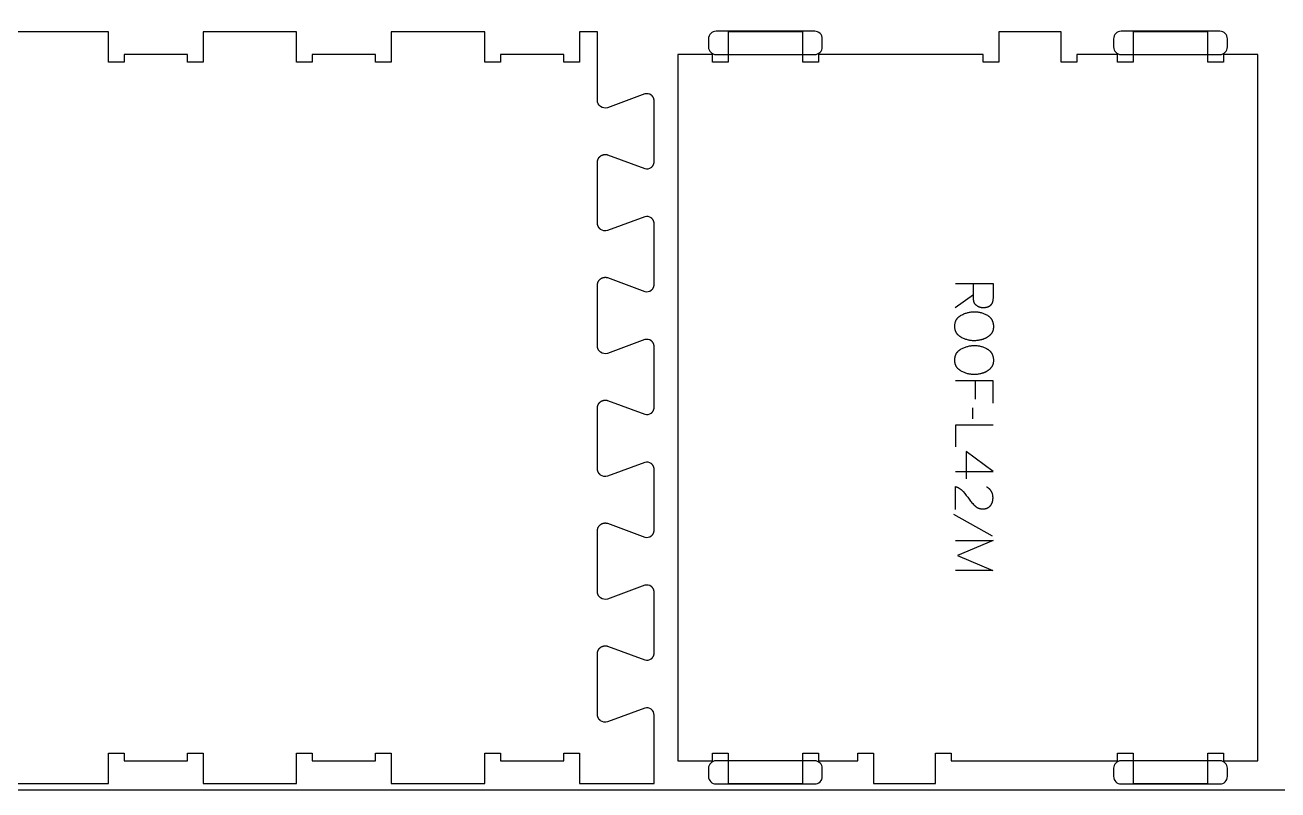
# Model space of a CAD drawing. Extents: x -7518 to -4335, y -84343 to -75479.
# Drawn here: x -5928 to -4929, y -78723 to -78113 of the extents above; entities that cross this region are included whole.
import ezdxf

# ---------------------------------------------------------------- set-up
doc = ezdxf.new("R2010")
doc.units = 0
for name, color, linetype in [('0_SHEET_SPRUCEPLY_2440X122', 1, 'CONTINUOUS'), ('1_ANYTOOL_1MMDEEP_LABELS_S', 2, 'CONTINUOUS'), ('4_ANYTOOL_CUTTHROUGH_OUTSI', 5, 'CONTINUOUS'), ('5_ANYTOOL_HALF_MILL_9MM_IN', 3, 'CONTINUOUS')]:
    doc.layers.add(name, color=color, linetype=linetype)

msp = doc.modelspace()

# ---------------------------------------------------------------- linework, layer by layer
at = {"layer": '0_SHEET_SPRUCEPLY_2440X122'}
msp.add_lwpolyline([(-7146.3, -77502.96), (-7146.3, -78722.96), (-4706.3, -78722.96), (-4706.3, -77502.96)], close=True, dxfattribs=at)
at = {"layer": '1_ANYTOOL_1MMDEEP_LABELS_S'}
for points in [[(-5185.91, -78318.99), (-5155.91, -78318.99), (-5155.91, -78330.34), (-5155.92, -78330.83), (-5155.95, -78331.31), (-5155.96, -78331.54), (-5155.98, -78331.77), (-5156.01, -78331.99), (-5156.04, -78332.21), (-5156.07, -78332.43), (-5156.11, -78332.64), (-5156.15, -78332.85), (-5156.19, -78333.05), (-5156.24, -78333.25), (-5156.29, -78333.45), (-5156.35, -78333.64), (-5156.4, -78333.83), (-5156.47, -78334.01), (-5156.53, -78334.2), (-5156.61, -78334.37), (-5156.68, -78334.55), (-5156.76, -78334.72), (-5156.84, -78334.88), (-5156.93, -78335.04), (-5157.02, -78335.2), (-5157.11, -78335.35), (-5157.21, -78335.5), (-5157.31, -78335.65), (-5157.42, -78335.79), (-5157.52, -78335.93), (-5157.64, -78336.06), (-5157.75, -78336.19), (-5157.88, -78336.32), (-5158, -78336.44), (-5158.13, -78336.56), (-5158.26, -78336.68), (-5158.4, -78336.79), (-5158.54, -78336.9), (-5158.68, -78337), (-5158.83, -78337.1), (-5158.98, -78337.19), (-5159.13, -78337.28), (-5159.29, -78337.37), (-5159.45, -78337.46), (-5159.62, -78337.54), (-5159.79, -78337.61), (-5159.97, -78337.68), (-5160.14, -78337.75), (-5160.33, -78337.82), (-5160.51, -78337.88), (-5160.7, -78337.93), (-5160.89, -78337.98), (-5161.09, -78338.03), (-5161.29, -78338.08), (-5161.5, -78338.12), (-5161.71, -78338.16), (-5161.92, -78338.19), (-5162.14, -78338.22), (-5162.36, -78338.24), (-5162.58, -78338.27), (-5162.81, -78338.28), (-5163.27, -78338.31), (-5163.76, -78338.31), (-5163.93, -78338.31), (-5164.11, -78338.31), (-5164.28, -78338.3), (-5164.46, -78338.29), (-5164.63, -78338.27), (-5164.8, -78338.25), (-5164.97, -78338.23), (-5165.14, -78338.2), (-5165.31, -78338.17), (-5165.48, -78338.14), (-5165.65, -78338.1), (-5165.81, -78338.06), (-5165.98, -78338.02), (-5166.14, -78337.97), (-5166.31, -78337.92), (-5166.47, -78337.87), (-5166.63, -78337.81), (-5166.79, -78337.75), (-5166.95, -78337.69), (-5167.11, -78337.62), (-5167.27, -78337.55), (-5167.42, -78337.47), (-5167.58, -78337.4), (-5167.74, -78337.31), (-5167.89, -78337.23), (-5168.04, -78337.14), (-5168.19, -78337.05), (-5168.35, -78336.95), (-5168.5, -78336.85), (-5168.65, -78336.75), (-5168.8, -78336.64), (-5168.94, -78336.54), (-5169.09, -78336.42), (-5169.23, -78336.31), (-5169.37, -78336.19), (-5169.5, -78336.07), (-5169.62, -78335.95), (-5169.75, -78335.83), (-5169.87, -78335.7), (-5169.98, -78335.57), (-5170.09, -78335.44), (-5170.19, -78335.3), (-5170.3, -78335.17), (-5170.39, -78335.03), (-5170.48, -78334.89), (-5170.57, -78334.75), (-5170.65, -78334.6), (-5170.73, -78334.45), (-5170.81, -78334.3), (-5170.88, -78334.15), (-5170.94, -78333.99), (-5171, -78333.83), (-5171.06, -78333.67), (-5171.11, -78333.51), (-5171.16, -78333.35), (-5171.2, -78333.18), (-5171.24, -78333.01), (-5171.27, -78332.84), (-5171.3, -78332.66), (-5171.33, -78332.49), (-5171.35, -78332.31), (-5171.37, -78332.13), (-5171.38, -78331.94), (-5171.45, -78330.02), (-5171.47, -78327.99), (-5171.47, -78319.03)], [(-5171.47, -78327.99), (-5185.96, -78338.44)], [(-5155.91, -78414.26), (-5155.91, -78396.6), (-5185.91, -78396.6)], [(-5169.89, -78411.09), (-5169.89, -78396.6)], [(-5172.03, -78426.9), (-5172.11, -78418.11)], [(-5155.91, -78432.04), (-5185.91, -78432.04), (-5185.91, -78449.14)], [(-5185.91, -78468.99), (-5155.87, -78469.03), (-5177.26, -78453)], [(-5177.26, -78453), (-5177.26, -78474.77)], [(-5185.87, -78499.2), (-5185.83, -78480.9), (-5185.37, -78481.05), (-5185.15, -78481.12), (-5184.93, -78481.21), (-5184.71, -78481.29), (-5184.49, -78481.38), (-5184.27, -78481.47), (-5184.06, -78481.57), (-5183.85, -78481.67), (-5183.64, -78481.77), (-5183.44, -78481.88), (-5183.24, -78481.99), (-5183.04, -78482.11), (-5182.84, -78482.22), (-5182.64, -78482.34), (-5182.45, -78482.47), (-5182.26, -78482.6), (-5182.07, -78482.73), (-5181.88, -78482.86), (-5181.7, -78483), (-5181.52, -78483.15), (-5181.34, -78483.29), (-5181.16, -78483.44), (-5180.99, -78483.6), (-5180.82, -78483.75), (-5180.65, -78483.91), (-5180.48, -78484.08), (-5180.31, -78484.24), (-5180.15, -78484.42), (-5179.99, -78484.59), (-5179.68, -78484.95), (-5178.46, -78486.43), (-5177.27, -78487.92), (-5176.11, -78489.43), (-5174.99, -78490.95), (-5174.42, -78491.7), (-5173.86, -78492.44), (-5173.28, -78493.15), (-5172.69, -78493.84), (-5172.1, -78494.5), (-5171.5, -78495.15), (-5170.89, -78495.77), (-5170.27, -78496.37), (-5170.12, -78496.52), (-5169.96, -78496.66), (-5169.8, -78496.79), (-5169.63, -78496.92), (-5169.47, -78497.05), (-5169.3, -78497.17), (-5169.13, -78497.29), (-5168.96, -78497.4), (-5168.78, -78497.51), (-5168.61, -78497.61), (-5168.43, -78497.71), (-5168.24, -78497.81), (-5168.06, -78497.9), (-5167.88, -78497.98), (-5167.69, -78498.06), (-5167.5, -78498.14), (-5167.3, -78498.21), (-5167.11, -78498.28), (-5166.91, -78498.34), (-5166.71, -78498.4), (-5166.51, -78498.45), (-5166.31, -78498.5), (-5166.1, -78498.54), (-5165.89, -78498.58), (-5165.68, -78498.62), (-5165.47, -78498.65), (-5165.25, -78498.67), (-5165.04, -78498.69), (-5164.82, -78498.71), (-5164.59, -78498.72), (-5164.37, -78498.73), (-5164.14, -78498.73), (-5163.89, -78498.73), (-5163.65, -78498.72), (-5163.4, -78498.71), (-5163.17, -78498.69), (-5162.93, -78498.67), (-5162.7, -78498.64), (-5162.47, -78498.61), (-5162.25, -78498.57), (-5162.03, -78498.53), (-5161.81, -78498.48), (-5161.6, -78498.43), (-5161.39, -78498.37), (-5161.19, -78498.31), (-5160.99, -78498.24), (-5160.79, -78498.17), (-5160.6, -78498.1), (-5160.41, -78498.01), (-5160.22, -78497.93), (-5160.04, -78497.84), (-5159.86, -78497.74), (-5159.69, -78497.64), (-5159.52, -78497.53), (-5159.35, -78497.42), (-5159.19, -78497.31), (-5159.03, -78497.18), (-5158.87, -78497.06), (-5158.72, -78496.93), (-5158.57, -78496.79), (-5158.43, -78496.65), (-5158.28, -78496.51), (-5158.15, -78496.36), (-5158.01, -78496.2), (-5157.89, -78496.04), (-5157.76, -78495.88), (-5157.64, -78495.71), (-5157.52, -78495.55), (-5157.41, -78495.38), (-5157.3, -78495.2), (-5157.2, -78495.03), (-5157.1, -78494.85), (-5157, -78494.67), (-5156.91, -78494.49), (-5156.82, -78494.3), (-5156.73, -78494.12), (-5156.65, -78493.93), (-5156.58, -78493.73), (-5156.51, -78493.54), (-5156.44, -78493.34), (-5156.38, -78493.14), (-5156.32, -78492.93), (-5156.26, -78492.73), (-5156.21, -78492.52), (-5156.16, -78492.31), (-5156.12, -78492.09), (-5156.08, -78491.88), (-5156.05, -78491.66), (-5156.02, -78491.44), (-5155.99, -78491.21), (-5155.97, -78490.99), (-5155.95, -78490.76), (-5155.93, -78490.53), (-5155.92, -78490.29), (-5155.91, -78489.81), (-5155.92, -78489.45), (-5155.93, -78489.09), (-5155.96, -78488.73), (-5155.99, -78488.39), (-5156.04, -78488.05), (-5156.09, -78487.71), (-5156.16, -78487.39), (-5156.23, -78487.07), (-5156.32, -78486.75), (-5156.36, -78486.6), (-5156.41, -78486.44), (-5156.46, -78486.29), (-5156.52, -78486.14), (-5156.57, -78485.99), (-5156.63, -78485.85), (-5156.69, -78485.7), (-5156.76, -78485.56), (-5156.82, -78485.42), (-5156.89, -78485.28), (-5156.96, -78485.14), (-5157.04, -78485), (-5157.11, -78484.87), (-5157.19, -78484.74), (-5157.27, -78484.6), (-5157.35, -78484.47), (-5157.44, -78484.34), (-5157.53, -78484.22), (-5157.62, -78484.09), (-5157.71, -78483.97), (-5157.81, -78483.85), (-5157.91, -78483.73), (-5158.01, -78483.61), (-5158.11, -78483.49), (-5158.22, -78483.38), (-5158.33, -78483.26), (-5158.44, -78483.15), (-5158.55, -78483.04), (-5158.66, -78482.93), (-5158.78, -78482.82), (-5158.9, -78482.72), (-5159.03, -78482.61), (-5159.28, -78482.41), (-5159.55, -78482.21), (-5159.82, -78482.02), (-5160.1, -78481.84), (-5160.4, -78481.66), (-5160.7, -78481.49), (-5161.01, -78481.33)], [(-5156.39, -78520.41), (-5187.16, -78503.23)], [(-5185.91, -78523.84), (-5155.91, -78523.84), (-5184.29, -78535.84), (-5156.04, -78547.84), (-5185.91, -78547.84)]]:
    msp.add_lwpolyline(points, dxfattribs=at)
for points in [[(-5155.57, -78353.44), (-5155.58, -78353.81), (-5155.59, -78354.18), (-5155.62, -78354.54), (-5155.66, -78354.89), (-5155.69, -78355.06), (-5155.72, -78355.23), (-5155.75, -78355.4), (-5155.78, -78355.57), (-5155.82, -78355.73), (-5155.85, -78355.9), (-5155.9, -78356.06), (-5155.94, -78356.22), (-5155.99, -78356.38), (-5156.04, -78356.53), (-5156.09, -78356.69), (-5156.15, -78356.84), (-5156.21, -78356.99), (-5156.27, -78357.14), (-5156.34, -78357.29), (-5156.4, -78357.44), (-5156.47, -78357.58), (-5156.55, -78357.72), (-5156.62, -78357.86), (-5156.7, -78358), (-5156.79, -78358.14), (-5156.87, -78358.28), (-5156.96, -78358.41), (-5157.05, -78358.54), (-5157.24, -78358.8), (-5157.43, -78359.06), (-5157.63, -78359.3), (-5157.84, -78359.55), (-5158.05, -78359.78), (-5158.27, -78360.01), (-5158.5, -78360.24), (-5158.73, -78360.45), (-5158.96, -78360.67), (-5159.21, -78360.87), (-5159.46, -78361.08), (-5159.71, -78361.27), (-5159.98, -78361.46), (-5160.24, -78361.64), (-5160.52, -78361.82), (-5160.8, -78361.99), (-5161.09, -78362.16), (-5161.38, -78362.32), (-5161.67, -78362.47), (-5161.97, -78362.62), (-5162.27, -78362.77), (-5162.57, -78362.9), (-5162.88, -78363.03), (-5163.19, -78363.16), (-5163.5, -78363.28), (-5163.82, -78363.4), (-5164.15, -78363.5), (-5164.47, -78363.61), (-5164.8, -78363.71), (-5165.14, -78363.8), (-5165.47, -78363.88), (-5165.81, -78363.96), (-5166.5, -78364.11), (-5167.17, -78364.24), (-5167.84, -78364.34), (-5168.5, -78364.43), (-5169.16, -78364.5), (-5169.81, -78364.55), (-5170.45, -78364.58), (-5171.09, -78364.59), (-5171.72, -78364.57), (-5172.36, -78364.54), (-5173, -78364.49), (-5173.64, -78364.41), (-5174.27, -78364.32), (-5174.91, -78364.2), (-5175.55, -78364.06), (-5176.19, -78363.89), (-5176.82, -78363.71), (-5177.46, -78363.51), (-5178.1, -78363.28), (-5178.74, -78363.03), (-5179.37, -78362.76), (-5180.01, -78362.47), (-5180.65, -78362.16), (-5181.29, -78361.82), (-5181.6, -78361.65), (-5181.9, -78361.46), (-5182.2, -78361.27), (-5182.48, -78361.08), (-5182.76, -78360.88), (-5183.02, -78360.67), (-5183.27, -78360.46), (-5183.52, -78360.24), (-5183.64, -78360.13), (-5183.75, -78360.01), (-5183.86, -78359.9), (-5183.98, -78359.78), (-5184.08, -78359.66), (-5184.19, -78359.54), (-5184.29, -78359.42), (-5184.39, -78359.3), (-5184.49, -78359.17), (-5184.59, -78359.05), (-5184.68, -78358.92), (-5184.77, -78358.79), (-5184.86, -78358.66), (-5184.95, -78358.53), (-5185.03, -78358.39), (-5185.11, -78358.26), (-5185.19, -78358.12), (-5185.27, -78357.98), (-5185.34, -78357.84), (-5185.41, -78357.7), (-5185.48, -78357.56), (-5185.54, -78357.41), (-5185.61, -78357.27), (-5185.67, -78357.12), (-5185.73, -78356.97), (-5185.78, -78356.82), (-5185.84, -78356.67), (-5185.89, -78356.51), (-5185.98, -78356.2), (-5186.07, -78355.88), (-5186.14, -78355.55), (-5186.21, -78355.22), (-5186.26, -78354.88), (-5186.31, -78354.54), (-5186.34, -78354.19), (-5186.37, -78353.83), (-5186.38, -78353.47), (-5186.39, -78353.1), (-5186.38, -78352.72), (-5186.37, -78352.34), (-5186.34, -78351.97), (-5186.3, -78351.61), (-5186.26, -78351.25), (-5186.2, -78350.91), (-5186.14, -78350.56), (-5186.06, -78350.23), (-5185.98, -78349.9), (-5185.88, -78349.58), (-5185.83, -78349.42), (-5185.77, -78349.26), (-5185.72, -78349.1), (-5185.66, -78348.95), (-5185.59, -78348.8), (-5185.53, -78348.65), (-5185.46, -78348.5), (-5185.39, -78348.35), (-5185.32, -78348.21), (-5185.25, -78348.06), (-5185.17, -78347.92), (-5185.09, -78347.78), (-5185.01, -78347.64), (-5184.92, -78347.5), (-5184.84, -78347.37), (-5184.75, -78347.23), (-5184.65, -78347.1), (-5184.56, -78346.97), (-5184.46, -78346.84), (-5184.36, -78346.72), (-5184.26, -78346.59), (-5184.15, -78346.47), (-5184.05, -78346.34), (-5183.93, -78346.22), (-5183.82, -78346.11), (-5183.71, -78345.99), (-5183.59, -78345.87), (-5183.47, -78345.76), (-5183.35, -78345.65), (-5183.22, -78345.54), (-5182.96, -78345.32), (-5182.69, -78345.11), (-5182.42, -78344.91), (-5182.13, -78344.71), (-5181.83, -78344.52), (-5181.52, -78344.34), (-5181.2, -78344.16), (-5180.55, -78343.83), (-5179.9, -78343.52), (-5179.25, -78343.22), (-5178.6, -78342.95), (-5177.95, -78342.71), (-5177.3, -78342.48), (-5176.65, -78342.27), (-5176, -78342.09), (-5175.35, -78341.93), (-5174.7, -78341.79), (-5174.05, -78341.67), (-5173.4, -78341.57), (-5172.75, -78341.5), (-5172.09, -78341.44), (-5171.44, -78341.41), (-5170.79, -78341.4), (-5170.09, -78341.41), (-5169.4, -78341.44), (-5168.72, -78341.5), (-5168.05, -78341.58), (-5167.38, -78341.68), (-5166.71, -78341.81), (-5166.05, -78341.95), (-5165.4, -78342.12), (-5164.76, -78342.31), (-5164.11, -78342.53), (-5163.48, -78342.77), (-5162.85, -78343.03), (-5162.23, -78343.31), (-5161.61, -78343.61), (-5161, -78343.94), (-5160.39, -78344.29), (-5160.1, -78344.48), (-5159.81, -78344.67), (-5159.53, -78344.86), (-5159.26, -78345.07), (-5159, -78345.28), (-5158.75, -78345.5), (-5158.51, -78345.72), (-5158.28, -78345.95), (-5158.17, -78346.07), (-5158.06, -78346.19), (-5157.96, -78346.31), (-5157.85, -78346.43), (-5157.75, -78346.55), (-5157.65, -78346.68), (-5157.55, -78346.81), (-5157.46, -78346.94), (-5157.36, -78347.07), (-5157.27, -78347.2), (-5157.18, -78347.33), (-5157.1, -78347.47), (-5157.01, -78347.6), (-5156.93, -78347.74), (-5156.85, -78347.88), (-5156.78, -78348.03), (-5156.7, -78348.17), (-5156.63, -78348.32), (-5156.49, -78348.61), (-5156.37, -78348.91), (-5156.25, -78349.22), (-5156.14, -78349.54), (-5156.04, -78349.86), (-5155.95, -78350.19), (-5155.87, -78350.52), (-5155.8, -78350.87), (-5155.74, -78351.21), (-5155.69, -78351.57), (-5155.65, -78351.93), (-5155.61, -78352.3), (-5155.59, -78352.67), (-5155.58, -78353.05)], [(-5155.57, -78380.4), (-5155.58, -78380.77), (-5155.59, -78381.14), (-5155.62, -78381.49), (-5155.66, -78381.84), (-5155.69, -78382.02), (-5155.72, -78382.19), (-5155.75, -78382.36), (-5155.78, -78382.52), (-5155.82, -78382.69), (-5155.85, -78382.85), (-5155.9, -78383.01), (-5155.94, -78383.17), (-5155.99, -78383.33), (-5156.04, -78383.49), (-5156.09, -78383.64), (-5156.15, -78383.8), (-5156.21, -78383.95), (-5156.27, -78384.1), (-5156.34, -78384.25), (-5156.4, -78384.39), (-5156.47, -78384.54), (-5156.55, -78384.68), (-5156.62, -78384.82), (-5156.7, -78384.96), (-5156.79, -78385.1), (-5156.87, -78385.23), (-5156.96, -78385.37), (-5157.05, -78385.5), (-5157.24, -78385.76), (-5157.43, -78386.01), (-5157.63, -78386.26), (-5157.84, -78386.5), (-5158.05, -78386.74), (-5158.27, -78386.97), (-5158.5, -78387.19), (-5158.73, -78387.41), (-5158.96, -78387.62), (-5159.21, -78387.83), (-5159.46, -78388.03), (-5159.71, -78388.23), (-5159.98, -78388.42), (-5160.24, -78388.6), (-5160.52, -78388.78), (-5160.8, -78388.95), (-5161.09, -78389.12), (-5161.38, -78389.28), (-5161.67, -78389.43), (-5161.97, -78389.58), (-5162.27, -78389.72), (-5162.57, -78389.86), (-5162.88, -78389.99), (-5163.19, -78390.12), (-5163.5, -78390.24), (-5163.82, -78390.35), (-5164.15, -78390.46), (-5164.47, -78390.56), (-5164.8, -78390.66), (-5165.14, -78390.75), (-5165.47, -78390.84), (-5165.81, -78390.92), (-5166.5, -78391.07), (-5167.17, -78391.19), (-5167.84, -78391.3), (-5168.5, -78391.39), (-5169.16, -78391.46), (-5169.81, -78391.5), (-5170.45, -78391.53), (-5171.09, -78391.54), (-5171.72, -78391.53), (-5172.36, -78391.5), (-5173, -78391.45), (-5173.64, -78391.37), (-5174.27, -78391.27), (-5174.91, -78391.15), (-5175.55, -78391.01), (-5176.19, -78390.85), (-5176.82, -78390.67), (-5177.46, -78390.46), (-5178.1, -78390.24), (-5178.74, -78389.99), (-5179.37, -78389.72), (-5180.01, -78389.43), (-5180.65, -78389.11), (-5181.29, -78388.78), (-5181.6, -78388.6), (-5181.9, -78388.42), (-5182.2, -78388.23), (-5182.48, -78388.04), (-5182.76, -78387.84), (-5183.02, -78387.63), (-5183.27, -78387.42), (-5183.52, -78387.2), (-5183.64, -78387.08), (-5183.75, -78386.97), (-5183.86, -78386.86), (-5183.98, -78386.74), (-5184.08, -78386.62), (-5184.19, -78386.5), (-5184.29, -78386.38), (-5184.39, -78386.26), (-5184.49, -78386.13), (-5184.59, -78386.01), (-5184.68, -78385.88), (-5184.77, -78385.75), (-5184.86, -78385.62), (-5184.95, -78385.49), (-5185.03, -78385.35), (-5185.11, -78385.22), (-5185.19, -78385.08), (-5185.27, -78384.94), (-5185.34, -78384.8), (-5185.41, -78384.66), (-5185.48, -78384.51), (-5185.54, -78384.37), (-5185.61, -78384.22), (-5185.67, -78384.08), (-5185.73, -78383.93), (-5185.78, -78383.77), (-5185.84, -78383.62), (-5185.89, -78383.47), (-5185.98, -78383.16), (-5186.07, -78382.84), (-5186.14, -78382.51), (-5186.21, -78382.18), (-5186.26, -78381.84), (-5186.31, -78381.5), (-5186.34, -78381.15), (-5186.37, -78380.79), (-5186.38, -78380.43), (-5186.39, -78380.06), (-5186.38, -78379.67), (-5186.37, -78379.3), (-5186.34, -78378.93), (-5186.3, -78378.57), (-5186.26, -78378.21), (-5186.2, -78377.86), (-5186.14, -78377.52), (-5186.06, -78377.18), (-5185.98, -78376.85), (-5185.88, -78376.53), (-5185.83, -78376.37), (-5185.77, -78376.22), (-5185.72, -78376.06), (-5185.66, -78375.91), (-5185.59, -78375.76), (-5185.53, -78375.6), (-5185.46, -78375.46), (-5185.39, -78375.31), (-5185.32, -78375.16), (-5185.25, -78375.02), (-5185.17, -78374.88), (-5185.09, -78374.74), (-5185.01, -78374.6), (-5184.92, -78374.46), (-5184.84, -78374.33), (-5184.75, -78374.19), (-5184.65, -78374.06), (-5184.56, -78373.93), (-5184.46, -78373.8), (-5184.36, -78373.67), (-5184.26, -78373.55), (-5184.15, -78373.42), (-5184.05, -78373.3), (-5183.93, -78373.18), (-5183.82, -78373.06), (-5183.71, -78372.95), (-5183.59, -78372.83), (-5183.47, -78372.72), (-5183.35, -78372.6), (-5183.22, -78372.49), (-5182.96, -78372.28), (-5182.69, -78372.07), (-5182.42, -78371.87), (-5182.13, -78371.67), (-5181.83, -78371.48), (-5181.52, -78371.3), (-5181.2, -78371.12), (-5180.55, -78370.79), (-5179.9, -78370.47), (-5179.25, -78370.18), (-5178.6, -78369.91), (-5177.95, -78369.66), (-5177.3, -78369.44), (-5176.65, -78369.23), (-5176, -78369.05), (-5175.35, -78368.89), (-5174.7, -78368.75), (-5174.05, -78368.63), (-5173.4, -78368.53), (-5172.75, -78368.45), (-5172.09, -78368.4), (-5171.44, -78368.37), (-5170.79, -78368.36), (-5170.09, -78368.37), (-5169.4, -78368.4), (-5168.72, -78368.46), (-5168.05, -78368.54), (-5167.38, -78368.64), (-5166.71, -78368.76), (-5166.05, -78368.91), (-5165.4, -78369.08), (-5164.76, -78369.27), (-5164.11, -78369.49), (-5163.48, -78369.72), (-5162.85, -78369.98), (-5162.23, -78370.27), (-5161.61, -78370.57), (-5161, -78370.9), (-5160.39, -78371.25), (-5160.1, -78371.43), (-5159.81, -78371.62), (-5159.53, -78371.82), (-5159.26, -78372.03), (-5159, -78372.24), (-5158.75, -78372.45), (-5158.51, -78372.68), (-5158.28, -78372.91), (-5158.17, -78373.02), (-5158.06, -78373.14), (-5157.96, -78373.26), (-5157.85, -78373.39), (-5157.75, -78373.51), (-5157.65, -78373.64), (-5157.55, -78373.76), (-5157.46, -78373.89), (-5157.36, -78374.02), (-5157.27, -78374.16), (-5157.18, -78374.29), (-5157.1, -78374.42), (-5157.01, -78374.56), (-5156.93, -78374.7), (-5156.85, -78374.84), (-5156.78, -78374.98), (-5156.7, -78375.13), (-5156.63, -78375.27), (-5156.49, -78375.57), (-5156.37, -78375.87), (-5156.25, -78376.18), (-5156.14, -78376.5), (-5156.04, -78376.82), (-5155.95, -78377.15), (-5155.87, -78377.48), (-5155.8, -78377.82), (-5155.74, -78378.17), (-5155.69, -78378.53), (-5155.65, -78378.89), (-5155.61, -78379.26), (-5155.59, -78379.63), (-5155.58, -78380.01)]]:
    msp.add_lwpolyline(points, close=True, dxfattribs=at)
at = {"layer": '4_ANYTOOL_CUTTHROUGH_OUTSI', "color": 5}
msp.add_lwpolyline([(-5935.73, -78717.71), (-5861.23, -78717.71), (-5861.23, -78693.71), (-5848.73, -78693.71), (-5848.73, -78699.71), (-5798.23, -78699.71), (-5798.23, -78693.71), (-5785.73, -78693.71), (-5785.73, -78717.71), (-5711.23, -78717.71), (-5711.23, -78693.71), (-5698.73, -78693.71), (-5698.73, -78699.71), (-5648.23, -78699.71), (-5648.23, -78693.71), (-5635.73, -78693.71), (-5635.73, -78717.71), (-5561.23, -78717.71), (-5561.23, -78717.71), (-5561.23, -78693.71), (-5548.73, -78693.71), (-5548.73, -78699.71), (-5498.23, -78699.71), (-5498.23, -78693.71), (-5485.73, -78693.71), (-5485.73, -78693.96), (-5485.73, -78717.71), (-5426.12, -78717.71), (-5426.12, -78663.21), (-5426.12, -78663.21, 0.237079), (-5428.44, -78658.6, 0.236725), (-5433.52, -78657.7), (-5463.28, -78668.7), (-5463.29, -78668.7), (-5463.3, -78668.7), (-5463.3, -78668.7, -0.237079), (-5468.83, -78667.73), (-5468.96, -78667.62), (-5469.1, -78667.51), (-5469.24, -78667.4), (-5469.37, -78667.28), (-5469.5, -78667.15), (-5469.63, -78667.02), (-5469.75, -78666.89), (-5469.87, -78666.75), (-5469.98, -78666.61), (-5470.1, -78666.46), (-5470.2, -78666.32), (-5470.31, -78666.16), (-5470.41, -78666.01), (-5470.5, -78665.85), (-5470.59, -78665.69), (-5470.68, -78665.52), (-5470.76, -78665.36), (-5470.84, -78665.19), (-5470.91, -78665.02), (-5470.97, -78664.84), (-5471.03, -78664.67), (-5471.09, -78664.49), (-5471.14, -78664.32), (-5471.18, -78664.14), (-5471.22, -78663.96), (-5471.25, -78663.78), (-5471.28, -78663.6), (-5471.3, -78663.43), (-5471.32, -78663.25), (-5471.33, -78663.07), (-5471.34, -78662.89), (-5471.34, -78662.72), (-5471.34, -78614.21), (-5471.34, -78614.03), (-5471.33, -78613.86), (-5471.32, -78613.68), (-5471.3, -78613.5), (-5471.28, -78613.32), (-5471.25, -78613.15), (-5471.22, -78612.97), (-5471.18, -78612.79), (-5471.14, -78612.61), (-5471.09, -78612.43), (-5471.03, -78612.26), (-5470.97, -78612.08), (-5470.91, -78611.91), (-5470.84, -78611.74), (-5470.76, -78611.57), (-5470.68, -78611.4), (-5470.59, -78611.24), (-5470.5, -78611.08), (-5470.41, -78610.92), (-5470.31, -78610.76), (-5470.2, -78610.61), (-5470.1, -78610.46), (-5469.98, -78610.32), (-5469.87, -78610.18), (-5469.75, -78610.04), (-5469.63, -78609.91), (-5469.5, -78609.78), (-5469.37, -78609.65), (-5469.24, -78609.53), (-5469.1, -78609.42), (-5468.96, -78609.3), (-5468.82, -78609.2), (-5468.68, -78609.09), (-5468.54, -78608.99), (-5468.39, -78608.9), (-5468.23, -78608.81), (-5468.08, -78608.72), (-5467.92, -78608.63), (-5467.75, -78608.55), (-5467.59, -78608.48), (-5467.42, -78608.41), (-5467.25, -78608.34), (-5467.07, -78608.28), (-5466.9, -78608.23), (-5466.72, -78608.18), (-5466.54, -78608.13), (-5466.36, -78608.09), (-5466.18, -78608.06), (-5465.99, -78608.03), (-5465.81, -78608), (-5465.63, -78607.98), (-5465.44, -78607.97), (-5465.26, -78607.96), (-5465.07, -78607.96), (-5464.89, -78607.96), (-5464.71, -78607.97), (-5464.53, -78607.99), (-5464.35, -78608.01), (-5464.17, -78608.03), (-5463.99, -78608.06), (-5463.81, -78608.09), (-5463.64, -78608.13), (-5463.47, -78608.18), (-5463.3, -78608.22), (-5463.29, -78608.23), (-5463.28, -78608.23), (-5433.52, -78619.23), (-5433.52, -78619.23, 0.236725), (-5428.44, -78618.33), (-5428.31, -78618.23), (-5428.18, -78618.13), (-5428.06, -78618.02), (-5427.94, -78617.91), (-5427.82, -78617.8), (-5427.7, -78617.68), (-5427.59, -78617.55), (-5427.48, -78617.43), (-5427.37, -78617.3), (-5427.27, -78617.16), (-5427.17, -78617.03), (-5427.07, -78616.89), (-5426.98, -78616.74), (-5426.89, -78616.6), (-5426.81, -78616.45), (-5426.73, -78616.3), (-5426.66, -78616.15), (-5426.59, -78615.99), (-5426.52, -78615.83), (-5426.46, -78615.67), (-5426.41, -78615.51), (-5426.36, -78615.35), (-5426.31, -78615.19), (-5426.27, -78615.03), (-5426.24, -78614.86), (-5426.2, -78614.7), (-5426.18, -78614.53), (-5426.16, -78614.37), (-5426.14, -78614.21), (-5426.13, -78614.04), (-5426.12, -78613.88), (-5426.12, -78613.72), (-5426.12, -78565.21), (-5426.12, -78565.05), (-5426.13, -78564.89), (-5426.14, -78564.72), (-5426.16, -78564.56), (-5426.18, -78564.39), (-5426.2, -78564.23), (-5426.23, -78564.07), (-5426.27, -78563.9), (-5426.31, -78563.74), (-5426.36, -78563.58), (-5426.41, -78563.42), (-5426.46, -78563.25), (-5426.52, -78563.1), (-5426.59, -78562.94), (-5426.66, -78562.78), (-5426.73, -78562.63), (-5426.81, -78562.48), (-5426.89, -78562.33), (-5426.98, -78562.18), (-5427.07, -78562.04), (-5427.17, -78561.9), (-5427.27, -78561.76), (-5427.37, -78561.63), (-5427.48, -78561.5), (-5427.59, -78561.37), (-5427.7, -78561.25), (-5427.82, -78561.13), (-5427.94, -78561.02), (-5428.06, -78560.91), (-5428.18, -78560.8), (-5428.31, -78560.7), (-5428.44, -78560.6, 0.236725), (-5433.51, -78559.7), (-5463.28, -78570.7), (-5463.29, -78570.7), (-5463.3, -78570.7), (-5463.3, -78570.7, -0.237079), (-5468.82, -78569.73), (-5468.96, -78569.62), (-5469.1, -78569.51), (-5469.24, -78569.4), (-5469.37, -78569.28), (-5469.5, -78569.15), (-5469.63, -78569.02), (-5469.75, -78568.89), (-5469.87, -78568.75), (-5469.98, -78568.61), (-5470.1, -78568.46), (-5470.2, -78568.32), (-5470.31, -78568.16), (-5470.41, -78568.01), (-5470.5, -78567.85), (-5470.59, -78567.69), (-5470.68, -78567.52), (-5470.76, -78567.36), (-5470.84, -78567.19), (-5470.91, -78567.02), (-5470.97, -78566.84), (-5471.03, -78566.67), (-5471.09, -78566.49), (-5471.14, -78566.32), (-5471.18, -78566.14), (-5471.22, -78565.96), (-5471.25, -78565.78), (-5471.28, -78565.6), (-5471.3, -78565.43), (-5471.32, -78565.25), (-5471.33, -78565.07), (-5471.34, -78564.89), (-5471.34, -78564.72), (-5471.34, -78516.21), (-5471.34, -78516.03), (-5471.33, -78515.86), (-5471.32, -78515.68), (-5471.3, -78515.5), (-5471.28, -78515.32), (-5471.25, -78515.15), (-5471.22, -78514.97), (-5471.18, -78514.79), (-5471.14, -78514.61), (-5471.09, -78514.43), (-5471.03, -78514.26), (-5470.97, -78514.08), (-5470.91, -78513.91), (-5470.83, -78513.74), (-5470.76, -78513.57), (-5470.68, -78513.4), (-5470.59, -78513.24), (-5470.5, -78513.08), (-5470.41, -78512.92), (-5470.31, -78512.76), (-5470.2, -78512.61), (-5470.1, -78512.46), (-5469.98, -78512.32), (-5469.87, -78512.18), (-5469.75, -78512.04), (-5469.62, -78511.91), (-5469.5, -78511.78), (-5469.37, -78511.65), (-5469.24, -78511.53), (-5469.1, -78511.42), (-5468.96, -78511.3), (-5468.82, -78511.2), (-5468.68, -78511.09), (-5468.54, -78510.99), (-5468.39, -78510.9), (-5468.23, -78510.81), (-5468.07, -78510.72), (-5467.91, -78510.63), (-5467.75, -78510.55), (-5467.59, -78510.48), (-5467.42, -78510.41), (-5467.25, -78510.34), (-5467.07, -78510.28), (-5466.9, -78510.23), (-5466.72, -78510.18), (-5466.54, -78510.13), (-5466.36, -78510.09), (-5466.18, -78510.06), (-5465.99, -78510.03), (-5465.81, -78510), (-5465.63, -78509.98), (-5465.44, -78509.97), (-5465.26, -78509.96), (-5465.07, -78509.96), (-5464.89, -78509.96), (-5464.71, -78509.97), (-5464.53, -78509.99), (-5464.34, -78510.01), (-5464.17, -78510.03), (-5463.99, -78510.06), (-5463.81, -78510.09), (-5463.64, -78510.13), (-5463.47, -78510.18), (-5463.3, -78510.22), (-5463.29, -78510.23), (-5463.28, -78510.23), (-5433.51, -78521.23), (-5433.51, -78521.23, 0.236725), (-5428.44, -78520.33), (-5428.31, -78520.23), (-5428.18, -78520.13), (-5428.06, -78520.02), (-5427.94, -78519.91), (-5427.82, -78519.8), (-5427.7, -78519.68), (-5427.59, -78519.55), (-5427.48, -78519.43), (-5427.37, -78519.3), (-5427.27, -78519.16), (-5427.17, -78519.03), (-5427.07, -78518.89), (-5426.98, -78518.74), (-5426.89, -78518.6), (-5426.81, -78518.45), (-5426.73, -78518.3), (-5426.66, -78518.15), (-5426.59, -78517.99), (-5426.52, -78517.83), (-5426.46, -78517.67), (-5426.41, -78517.51), (-5426.36, -78517.35), (-5426.31, -78517.19), (-5426.27, -78517.03), (-5426.23, -78516.86), (-5426.2, -78516.7), (-5426.18, -78516.53), (-5426.16, -78516.37), (-5426.14, -78516.21), (-5426.13, -78516.04), (-5426.12, -78515.88), (-5426.12, -78515.72), (-5426.12, -78467.21), (-5426.12, -78467.05), (-5426.13, -78466.89), (-5426.14, -78466.72), (-5426.16, -78466.56), (-5426.18, -78466.39), (-5426.2, -78466.23), (-5426.23, -78466.07), (-5426.27, -78465.9), (-5426.31, -78465.74), (-5426.36, -78465.58), (-5426.41, -78465.42), (-5426.46, -78465.25), (-5426.52, -78465.1), (-5426.59, -78464.94), (-5426.66, -78464.78), (-5426.73, -78464.63), (-5426.81, -78464.48), (-5426.89, -78464.33), (-5426.98, -78464.18), (-5427.07, -78464.04), (-5427.17, -78463.9), (-5427.27, -78463.76), (-5427.37, -78463.63), (-5427.48, -78463.5), (-5427.59, -78463.37), (-5427.7, -78463.25), (-5427.82, -78463.13), (-5427.94, -78463.02), (-5428.06, -78462.91), (-5428.18, -78462.8), (-5428.31, -78462.7), (-5428.44, -78462.6, 0.236725), (-5433.51, -78461.7), (-5463.28, -78472.7), (-5463.29, -78472.7), (-5463.3, -78472.7), (-5463.3, -78472.7, -0.237079), (-5468.82, -78471.73), (-5468.96, -78471.62), (-5469.1, -78471.51), (-5469.24, -78471.4), (-5469.37, -78471.28), (-5469.5, -78471.15), (-5469.62, -78471.02), (-5469.75, -78470.89), (-5469.87, -78470.75), (-5469.98, -78470.61), (-5470.1, -78470.46), (-5470.2, -78470.32), (-5470.31, -78470.16), (-5470.41, -78470.01), (-5470.5, -78469.85), (-5470.59, -78469.69), (-5470.68, -78469.52), (-5470.76, -78469.36), (-5470.83, -78469.19), (-5470.91, -78469.02), (-5470.97, -78468.84), (-5471.03, -78468.67), (-5471.09, -78468.49), (-5471.14, -78468.32), (-5471.18, -78468.14), (-5471.22, -78467.96), (-5471.25, -78467.78), (-5471.28, -78467.6), (-5471.3, -78467.43), (-5471.32, -78467.25), (-5471.33, -78467.07), (-5471.34, -78466.89), (-5471.34, -78466.72), (-5471.34, -78418.21), (-5471.34, -78418.03), (-5471.33, -78417.86), (-5471.32, -78417.68), (-5471.3, -78417.5), (-5471.28, -78417.32), (-5471.25, -78417.15), (-5471.22, -78416.97), (-5471.18, -78416.79), (-5471.13, -78416.61), (-5471.09, -78416.43), (-5471.03, -78416.26), (-5470.97, -78416.08), (-5470.9, -78415.91), (-5470.83, -78415.74), (-5470.76, -78415.57), (-5470.68, -78415.41), (-5470.59, -78415.24), (-5470.5, -78415.08), (-5470.41, -78414.92), (-5470.31, -78414.76), (-5470.2, -78414.61), (-5470.1, -78414.46), (-5469.98, -78414.32), (-5469.87, -78414.18), (-5469.75, -78414.04), (-5469.62, -78413.91), (-5469.5, -78413.78), (-5469.37, -78413.65), (-5469.24, -78413.53), (-5469.1, -78413.42), (-5468.96, -78413.3), (-5468.82, -78413.2), (-5468.68, -78413.09), (-5468.53, -78412.99), (-5468.38, -78412.9), (-5468.23, -78412.81), (-5468.07, -78412.72), (-5467.91, -78412.63), (-5467.75, -78412.55), (-5467.58, -78412.48), (-5467.42, -78412.41), (-5467.24, -78412.34), (-5467.07, -78412.28), (-5466.9, -78412.23), (-5466.72, -78412.18), (-5466.54, -78412.13), (-5466.36, -78412.09), (-5466.18, -78412.06), (-5465.99, -78412.03), (-5465.81, -78412), (-5465.63, -78411.98), (-5465.44, -78411.97), (-5465.26, -78411.96), (-5465.07, -78411.96), (-5464.89, -78411.96), (-5464.71, -78411.97), (-5464.52, -78411.99), (-5464.34, -78412.01), (-5464.17, -78412.03), (-5463.99, -78412.06), (-5463.81, -78412.09), (-5463.64, -78412.13), (-5463.47, -78412.18), (-5463.3, -78412.22), (-5463.29, -78412.23), (-5463.28, -78412.23), (-5433.51, -78423.23), (-5433.51, -78423.23, 0.236725), (-5428.44, -78422.33), (-5428.31, -78422.23), (-5428.18, -78422.13), (-5428.06, -78422.02), (-5427.94, -78421.91), (-5427.82, -78421.8), (-5427.7, -78421.68), (-5427.59, -78421.55), (-5427.48, -78421.43), (-5427.37, -78421.3), (-5427.27, -78421.16), (-5427.17, -78421.03), (-5427.07, -78420.89), (-5426.98, -78420.74), (-5426.89, -78420.6), (-5426.81, -78420.45), (-5426.73, -78420.3), (-5426.66, -78420.15), (-5426.59, -78419.99), (-5426.52, -78419.83), (-5426.46, -78419.67), (-5426.41, -78419.51), (-5426.36, -78419.35), (-5426.31, -78419.19), (-5426.27, -78419.03), (-5426.23, -78418.86), (-5426.2, -78418.7), (-5426.18, -78418.53), (-5426.16, -78418.37), (-5426.14, -78418.21), (-5426.13, -78418.04), (-5426.12, -78417.88), (-5426.12, -78417.72), (-5426.12, -78369.21), (-5426.12, -78369.05), (-5426.13, -78368.89), (-5426.14, -78368.72), (-5426.16, -78368.56), (-5426.18, -78368.39), (-5426.2, -78368.23), (-5426.23, -78368.07), (-5426.27, -78367.9), (-5426.31, -78367.74), (-5426.36, -78367.58), (-5426.41, -78367.42), (-5426.46, -78367.25), (-5426.52, -78367.1), (-5426.59, -78366.94), (-5426.66, -78366.78), (-5426.73, -78366.63), (-5426.81, -78366.48), (-5426.89, -78366.33), (-5426.98, -78366.18), (-5427.07, -78366.04), (-5427.17, -78365.9), (-5427.27, -78365.76), (-5427.37, -78365.63), (-5427.48, -78365.5), (-5427.59, -78365.37), (-5427.7, -78365.25), (-5427.82, -78365.13), (-5427.94, -78365.02), (-5428.06, -78364.91), (-5428.18, -78364.8), (-5428.31, -78364.7), (-5428.44, -78364.6, 0.236725), (-5433.51, -78363.7), (-5463.28, -78374.7), (-5463.29, -78374.7), (-5463.3, -78374.7), (-5463.3, -78374.7, -0.237079), (-5468.82, -78373.73), (-5468.96, -78373.62), (-5469.1, -78373.51), (-5469.24, -78373.4), (-5469.37, -78373.28), (-5469.5, -78373.15), (-5469.62, -78373.02), (-5469.75, -78372.89), (-5469.87, -78372.75), (-5469.98, -78372.61), (-5470.1, -78372.46), (-5470.2, -78372.32), (-5470.31, -78372.16), (-5470.41, -78372.01), (-5470.5, -78371.85), (-5470.59, -78371.69), (-5470.68, -78371.52), (-5470.76, -78371.36), (-5470.83, -78371.19), (-5470.9, -78371.02), (-5470.97, -78370.84), (-5471.03, -78370.67), (-5471.09, -78370.49), (-5471.13, -78370.32), (-5471.18, -78370.14), (-5471.22, -78369.96), (-5471.25, -78369.78), (-5471.28, -78369.6), (-5471.3, -78369.43), (-5471.32, -78369.25), (-5471.33, -78369.07), (-5471.34, -78368.89), (-5471.34, -78368.72), (-5471.34, -78320.21), (-5471.34, -78320.03), (-5471.33, -78319.86), (-5471.32, -78319.68), (-5471.3, -78319.5), (-5471.28, -78319.32), (-5471.25, -78319.15), (-5471.22, -78318.97), (-5471.18, -78318.79), (-5471.13, -78318.61), (-5471.08, -78318.43), (-5471.03, -78318.26), (-5470.97, -78318.08), (-5470.9, -78317.91), (-5470.83, -78317.74), (-5470.76, -78317.57), (-5470.68, -78317.41), (-5470.59, -78317.24), (-5470.5, -78317.08), (-5470.41, -78316.92), (-5470.31, -78316.76), (-5470.2, -78316.61), (-5470.09, -78316.46), (-5469.98, -78316.32), (-5469.87, -78316.18), (-5469.75, -78316.04), (-5469.62, -78315.91), (-5469.5, -78315.78), (-5469.37, -78315.65), (-5469.24, -78315.53), (-5469.1, -78315.42), (-5468.96, -78315.3), (-5468.82, -78315.2), (-5468.68, -78315.09), (-5468.53, -78314.99), (-5468.38, -78314.9), (-5468.23, -78314.81), (-5468.07, -78314.72), (-5467.91, -78314.63), (-5467.75, -78314.55), (-5467.58, -78314.48), (-5467.42, -78314.41), (-5467.24, -78314.34), (-5467.07, -78314.28), (-5466.89, -78314.23), (-5466.72, -78314.18), (-5466.54, -78314.13), (-5466.36, -78314.09), (-5466.18, -78314.06), (-5465.99, -78314.03), (-5465.81, -78314), (-5465.62, -78313.98), (-5465.44, -78313.97), (-5465.26, -78313.96), (-5465.07, -78313.96), (-5464.89, -78313.96), (-5464.71, -78313.97), (-5464.52, -78313.99), (-5464.34, -78314.01), (-5464.16, -78314.03), (-5463.99, -78314.06), (-5463.81, -78314.09), (-5463.64, -78314.13), (-5463.47, -78314.18), (-5463.3, -78314.22), (-5463.29, -78314.23), (-5463.28, -78314.23), (-5433.51, -78325.23), (-5433.51, -78325.23, 0.236725), (-5428.44, -78324.33), (-5428.31, -78324.23), (-5428.18, -78324.13), (-5428.06, -78324.02), (-5427.94, -78323.91), (-5427.82, -78323.8), (-5427.7, -78323.68), (-5427.59, -78323.55), (-5427.48, -78323.43), (-5427.37, -78323.3), (-5427.27, -78323.16), (-5427.17, -78323.03), (-5427.07, -78322.89), (-5426.98, -78322.74), (-5426.89, -78322.6), (-5426.81, -78322.45), (-5426.73, -78322.3), (-5426.66, -78322.15), (-5426.59, -78321.99), (-5426.52, -78321.83), (-5426.46, -78321.67), (-5426.41, -78321.51), (-5426.36, -78321.35), (-5426.31, -78321.19), (-5426.27, -78321.03), (-5426.23, -78320.86), (-5426.2, -78320.7), (-5426.18, -78320.53), (-5426.16, -78320.37), (-5426.14, -78320.21), (-5426.13, -78320.04), (-5426.12, -78319.88), (-5426.12, -78319.72), (-5426.12, -78271.21), (-5426.12, -78271.05), (-5426.13, -78270.89), (-5426.14, -78270.72), (-5426.16, -78270.56), (-5426.18, -78270.39), (-5426.2, -78270.23), (-5426.23, -78270.07), (-5426.27, -78269.9), (-5426.31, -78269.74), (-5426.36, -78269.58), (-5426.41, -78269.42), (-5426.46, -78269.25), (-5426.52, -78269.1), (-5426.59, -78268.94), (-5426.66, -78268.78), (-5426.73, -78268.63), (-5426.81, -78268.48), (-5426.89, -78268.33), (-5426.98, -78268.18), (-5427.07, -78268.04), (-5427.17, -78267.9), (-5427.27, -78267.76), (-5427.37, -78267.63), (-5427.48, -78267.5), (-5427.59, -78267.37), (-5427.7, -78267.25), (-5427.82, -78267.13), (-5427.94, -78267.02), (-5428.06, -78266.91), (-5428.18, -78266.8), (-5428.31, -78266.7), (-5428.44, -78266.6, 0.236725), (-5433.51, -78265.7), (-5463.28, -78276.7), (-5463.29, -78276.7), (-5463.3, -78276.7), (-5463.3, -78276.7, -0.237079), (-5468.82, -78275.73), (-5468.96, -78275.62), (-5469.1, -78275.51), (-5469.24, -78275.4), (-5469.37, -78275.28), (-5469.5, -78275.15), (-5469.62, -78275.02), (-5469.75, -78274.89), (-5469.87, -78274.75), (-5469.98, -78274.61), (-5470.09, -78274.46), (-5470.2, -78274.32), (-5470.31, -78274.16), (-5470.41, -78274.01), (-5470.5, -78273.85), (-5470.59, -78273.69), (-5470.68, -78273.52), (-5470.76, -78273.36), (-5470.83, -78273.19), (-5470.9, -78273.02), (-5470.97, -78272.84), (-5471.03, -78272.67), (-5471.08, -78272.49), (-5471.13, -78272.32), (-5471.18, -78272.14), (-5471.22, -78271.96), (-5471.25, -78271.78), (-5471.28, -78271.6), (-5471.3, -78271.43), (-5471.32, -78271.25), (-5471.33, -78271.07), (-5471.34, -78270.89), (-5471.34, -78270.72), (-5471.34, -78222.21), (-5471.34, -78222.03), (-5471.33, -78221.86), (-5471.32, -78221.68), (-5471.3, -78221.5), (-5471.28, -78221.32), (-5471.25, -78221.15), (-5471.22, -78220.97), (-5471.18, -78220.79), (-5471.13, -78220.61), (-5471.08, -78220.43), (-5471.03, -78220.26), (-5470.97, -78220.08), (-5470.9, -78219.91), (-5470.83, -78219.74), (-5470.76, -78219.57), (-5470.68, -78219.41), (-5470.59, -78219.24), (-5470.5, -78219.08), (-5470.41, -78218.92), (-5470.31, -78218.76), (-5470.2, -78218.61), (-5470.09, -78218.46), (-5469.98, -78218.32), (-5469.87, -78218.18), (-5469.75, -78218.04), (-5469.62, -78217.91), (-5469.5, -78217.78), (-5469.37, -78217.65), (-5469.23, -78217.53), (-5469.1, -78217.42), (-5468.96, -78217.3), (-5468.82, -78217.2), (-5468.68, -78217.09), (-5468.53, -78216.99), (-5468.38, -78216.9), (-5468.23, -78216.81), (-5468.07, -78216.72), (-5467.91, -78216.63), (-5467.75, -78216.55), (-5467.58, -78216.48), (-5467.42, -78216.41), (-5467.24, -78216.34), (-5467.07, -78216.28), (-5466.89, -78216.23), (-5466.72, -78216.18), (-5466.54, -78216.13), (-5466.36, -78216.09), (-5466.17, -78216.06), (-5465.99, -78216.03), (-5465.81, -78216), (-5465.62, -78215.98), (-5465.44, -78215.97), (-5465.26, -78215.96), (-5465.07, -78215.96), (-5464.89, -78215.96), (-5464.71, -78215.97), (-5464.52, -78215.99), (-5464.34, -78216.01), (-5464.16, -78216.03), (-5463.99, -78216.06), (-5463.81, -78216.09), (-5463.64, -78216.13), (-5463.47, -78216.18), (-5463.3, -78216.22), (-5463.29, -78216.23), (-5463.28, -78216.23), (-5433.51, -78227.23), (-5433.51, -78227.23, 0.236725), (-5428.44, -78226.33), (-5428.31, -78226.23), (-5428.18, -78226.13), (-5428.06, -78226.02), (-5427.94, -78225.91), (-5427.82, -78225.8), (-5427.7, -78225.68), (-5427.59, -78225.55), (-5427.48, -78225.43), (-5427.37, -78225.3), (-5427.27, -78225.16), (-5427.17, -78225.03), (-5427.07, -78224.89), (-5426.98, -78224.74), (-5426.89, -78224.6), (-5426.81, -78224.45), (-5426.73, -78224.3), (-5426.66, -78224.15), (-5426.59, -78223.99), (-5426.52, -78223.83), (-5426.46, -78223.67), (-5426.41, -78223.51), (-5426.36, -78223.35), (-5426.31, -78223.19), (-5426.27, -78223.03), (-5426.23, -78222.86), (-5426.2, -78222.7), (-5426.18, -78222.53), (-5426.16, -78222.37), (-5426.14, -78222.21), (-5426.13, -78222.04), (-5426.12, -78221.88), (-5426.12, -78221.72), (-5426.12, -78173.21), (-5426.12, -78173.05), (-5426.13, -78172.89), (-5426.14, -78172.72), (-5426.16, -78172.56), (-5426.18, -78172.39), (-5426.2, -78172.23), (-5426.23, -78172.07), (-5426.27, -78171.9), (-5426.31, -78171.74), (-5426.36, -78171.58), (-5426.41, -78171.42), (-5426.46, -78171.25), (-5426.52, -78171.1), (-5426.59, -78170.94), (-5426.66, -78170.78), (-5426.73, -78170.63), (-5426.81, -78170.48), (-5426.89, -78170.33), (-5426.98, -78170.18), (-5427.07, -78170.04), (-5427.17, -78169.9), (-5427.27, -78169.76), (-5427.37, -78169.63), (-5427.48, -78169.5), (-5427.59, -78169.37), (-5427.7, -78169.25), (-5427.82, -78169.13), (-5427.93, -78169.02), (-5428.06, -78168.91), (-5428.18, -78168.8), (-5428.31, -78168.7), (-5428.44, -78168.6, 0.236725), (-5433.51, -78167.7), (-5463.28, -78178.7), (-5463.29, -78178.7), (-5463.3, -78178.7), (-5463.3, -78178.7, -0.502397), (-5471.34, -78172.72), (-5471.34, -78118.21), (-5485.73, -78118.21), (-5485.73, -78141.96), (-5485.73, -78142.21), (-5498.23, -78142.21), (-5498.23, -78136.21), (-5548.73, -78136.21), (-5548.73, -78142.21), (-5561.23, -78142.21), (-5561.23, -78141.96), (-5561.23, -78118.21), (-5635.73, -78118.21), (-5635.73, -78142.21), (-5648.23, -78142.21), (-5648.23, -78136.21), (-5698.73, -78136.21), (-5698.73, -78142.21), (-5711.23, -78142.21), (-5711.23, -78118.21), (-5785.73, -78118.21), (-5785.73, -78142.21), (-5798.23, -78142.21), (-5798.23, -78136.21), (-5848.73, -78136.21), (-5848.73, -78142.21), (-5861.23, -78142.21), (-5861.23, -78118.21), (-5935.73, -78118.21)], format="xyb", dxfattribs=at)
msp.add_lwpolyline([(-4984.66, -78693.71), (-4972.16, -78693.71), (-4972.16, -78699.71), (-4944.66, -78699.71), (-4944.66, -78136.21), (-4972.16, -78136.21), (-4972.16, -78142.21), (-4984.66, -78142.21), (-4984.66, -78118.21), (-5044.16, -78118.21), (-5044.16, -78142.21), (-5056.66, -78142.21), (-5056.66, -78136.21), (-5089.16, -78136.21), (-5089.16, -78142.21), (-5101.66, -78142.21), (-5101.66, -78118.21), (-5151.16, -78118.21), (-5151.16, -78142.21), (-5163.66, -78142.21), (-5163.66, -78136.21), (-5295.16, -78136.21), (-5295.16, -78142.21), (-5307.66, -78142.21), (-5307.66, -78118.21), (-5367.16, -78118.21), (-5367.16, -78142.21), (-5379.66, -78142.21), (-5379.66, -78136.21), (-5407.16, -78136.21), (-5407.16, -78699.71), (-5379.66, -78699.71), (-5379.66, -78693.71), (-5367.16, -78693.71), (-5367.16, -78717.71), (-5307.66, -78717.71), (-5307.66, -78693.71), (-5295.16, -78693.71), (-5295.16, -78699.71), (-5263.66, -78699.71), (-5263.66, -78693.71), (-5251.16, -78693.71), (-5251.16, -78717.71), (-5201.66, -78717.71), (-5201.66, -78693.71), (-5189.16, -78693.71), (-5189.16, -78699.71), (-5056.66, -78699.71), (-5056.66, -78693.71), (-5044.16, -78693.71), (-5044.16, -78717.71), (-4984.66, -78717.71)], close=True, dxfattribs=at)
at = {"layer": '5_ANYTOOL_HALF_MILL_9MM_IN', "color": 3}
for points in [[(-5376.78, -78117.71, 0.414214), (-5382.78, -78123.71), (-5382.78, -78130.21, 0.414214), (-5376.78, -78136.21), (-5298.03, -78136.21, 0.414214), (-5292.03, -78130.21), (-5292.03, -78123.71, 0.414214), (-5298.03, -78117.71)], [(-5053.78, -78117.71, 0.414214), (-5059.78, -78123.71), (-5059.78, -78130.21, 0.414214), (-5053.78, -78136.21), (-4975.03, -78136.21, 0.414214), (-4969.03, -78130.21), (-4969.03, -78123.71, 0.414214), (-4975.03, -78117.71)], [(-5376.78, -78699.71, 0.414214), (-5382.78, -78705.71), (-5382.78, -78712.21, 0.414214), (-5376.78, -78718.21), (-5298.03, -78718.21, 0.414214), (-5292.03, -78712.21), (-5292.03, -78705.71, 0.414214), (-5298.03, -78699.71)], [(-5053.78, -78699.71, 0.414214), (-5059.78, -78705.71), (-5059.78, -78712.21, 0.414214), (-5053.78, -78718.21), (-4975.03, -78718.21, 0.414214), (-4969.03, -78712.21), (-4969.03, -78705.71, 0.414214), (-4975.03, -78699.71)]]:
    msp.add_lwpolyline(points, format="xyb", close=True, dxfattribs=at)

doc.saveas('drawing.dxf')
